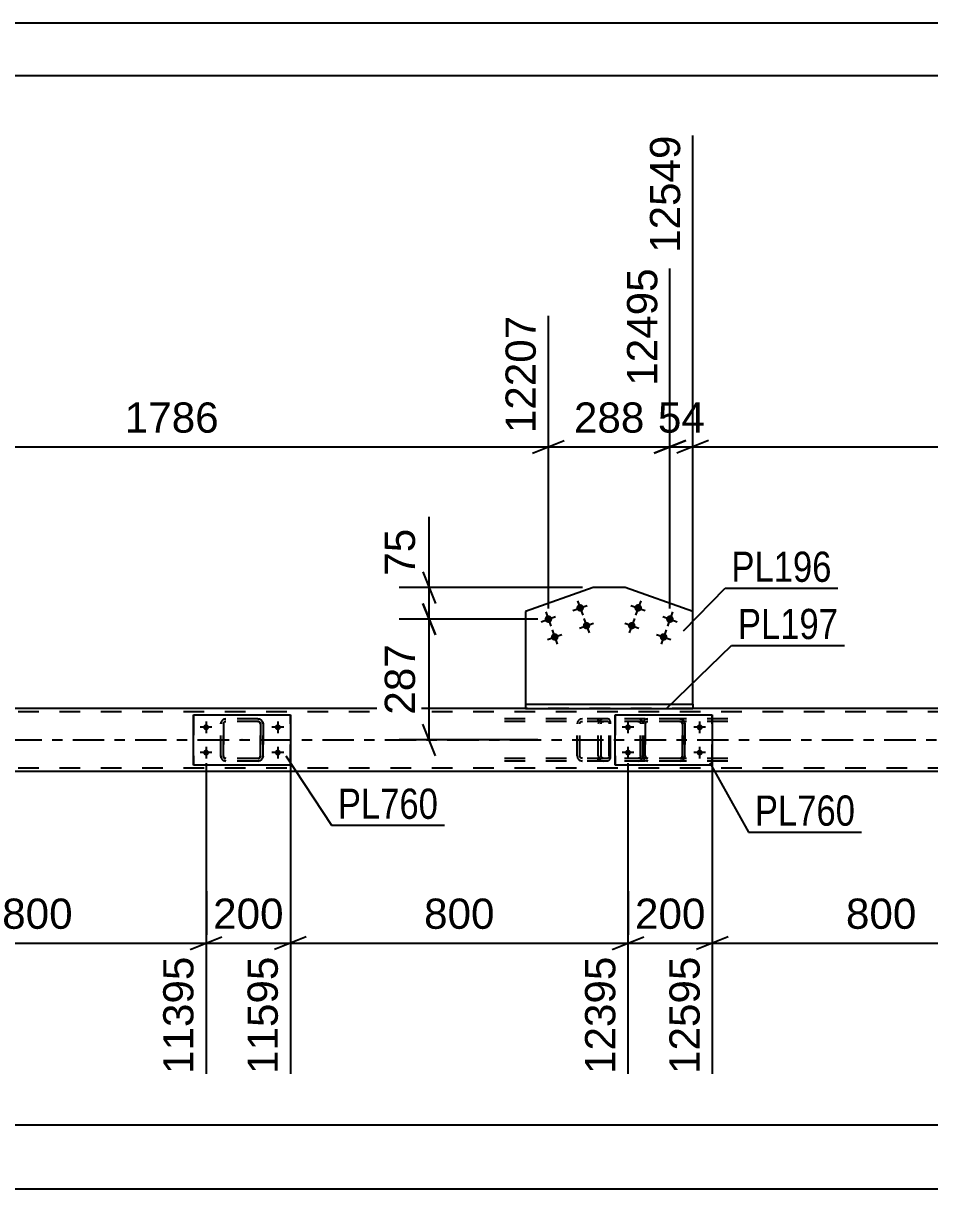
# Model space of a CAD drawing. Header units: millimetres. Extents: x -55 to 786, y -403 to 191.
# Drawn here: x 424.7 to 510.7, y 80.6 to 191.1 of the extents above; entities that cross this region are included whole.
import ezdxf

# ---------------------------------------------------------------- set-up
doc = ezdxf.new("R2010")
doc.units = ezdxf.units.MM
doc.linetypes.add('DXK_LINE_DOT2', pattern=[3.9198, 1.9599, -1.9599])
doc.linetypes.add('DXK_LINE_DOT3', pattern=[5.9187, 2.979, -0.9799, 0.9799, -0.9799])
doc.styles.add('Arial', font='ARIAL.TTF', dxfattribs={"height": 0.2})
doc.styles.add('Arial Narrow', font='ARIALN.TTF', dxfattribs={"height": 0.2})

# ---------------------------------------------------------------- blocks, each defined once
blk = doc.blocks.new('Unknown-203774531-1113')
at = {"color": 5, "linetype": 'Continuous'}
for p, q in [((785.92, 191.12), (-55.08, 191.12)), ((780.92, 186.12), (-50.08, 186.12))]:
    blk.add_line(p, q, dxfattribs=at)
blk = doc.blocks.new('Part-203774531-5410 - 5240')
at = {"color": 7, "linetype": 'DXK_LINE_DOT2'}
for p, q in [((479.78, 125.14), (479.58, 125.11)), ((491.55, 125.14), (479.78, 125.14)), ((483.21, 125.11), (483.01, 125.14)), ((479.3, 124.85), (479.26, 124.66)), ((479.26, 121.62), (479.26, 124.66)), ((479.52, 124.66), (479.54, 124.75)), ((479.52, 121.62), (479.52, 124.66)), ((479.54, 124.75), (479.59, 124.83)), ((479.59, 124.83), (479.68, 124.88)), ((479.68, 124.88), (479.78, 124.9)), ((491.55, 124.9), (479.78, 124.9)), ((483.01, 124.9), (483.11, 124.88)), ((483.11, 124.88), (483.19, 124.83)), ((483.19, 124.83), (483.25, 124.75)), ((483.25, 124.75), (483.27, 124.66)), ((483.27, 121.62), (483.27, 124.66)), ((483.52, 124.66), (483.48, 124.85)), ((483.52, 121.62), (483.52, 124.66)), ((479.26, 121.62), (479.3, 121.44)), ((479.54, 121.53), (479.52, 121.62)), ((483.27, 121.62), (483.25, 121.53)), ((483.48, 121.44), (483.52, 121.62)), ((479.59, 121.45), (479.54, 121.53)), ((479.58, 121.18), (479.78, 121.14)), ((479.68, 121.4), (479.59, 121.45)), ((479.78, 121.38), (479.68, 121.4)), ((491.55, 121.38), (479.78, 121.38)), ((491.55, 121.14), (479.78, 121.14)), ((483.11, 121.4), (483.01, 121.38)), ((483.01, 121.14), (483.21, 121.18)), ((483.19, 121.45), (483.11, 121.4)), ((483.25, 121.53), (483.19, 121.45))]:
    blk.add_line(p, q, dxfattribs=at)
for centre, start, end in [((479.76, 124.64), 110.7583, 155.68), ((483.03, 124.64), 24.32, 69.2417), ((479.76, 121.64), 204.32, 249.2417), ((483.03, 121.64), 290.7583, 335.68)]:
    blk.add_arc(centre, 0.496, start, end, dxfattribs=at)
blk = doc.blocks.new('Part-203774531-5298 - 5240')
at = {"color": 2, "linetype": 'Continuous'}
for p, q in [((472.36, 126.54), (472.36, 126.14)), ((472.36, 126.54), (488.22, 126.54)), ((472.36, 126.14), (488.22, 126.14)), ((488.22, 126.54), (488.22, 126.14))]:
    blk.add_line(p, q, dxfattribs=at)
blk = doc.blocks.new('Part-203774531-5303 - 5240')
at = {"color": 2, "linetype": 'Continuous'}
for p, q in [((478.77, 137.59), (472.36, 135.32)), ((481.81, 137.59), (478.77, 137.59)), ((488.22, 135.32), (481.81, 137.59)), ((472.36, 135.32), (472.36, 126.54)), ((488.22, 126.54), (488.22, 135.32))]:
    blk.add_line(p, q, dxfattribs=at)
at = {"color": 7, "linetype": 'DXK_LINE_DOT2'}
blk.add_line((472.36, 126.54), (488.22, 126.54), dxfattribs=at)
blk = doc.blocks.new('Bolt-203774531-5383 - 5240')
at = {"linetype": 'Continuous'}
for points in [[(441.79, 124.34), (441.8, 124.4), (441.82, 124.46), (441.85, 124.51), (441.89, 124.55), (441.93, 124.59), (441.99, 124.61), (442.05, 124.62), (442.1, 124.62), (442.16, 124.61), (442.21, 124.59), (442.26, 124.55), (442.3, 124.51), (442.33, 124.46), (442.35, 124.4), (442.35, 124.34), (442.35, 124.28), (442.33, 124.23), (442.3, 124.18), (442.26, 124.13), (442.21, 124.1), (442.16, 124.08), (442.1, 124.06), (442.05, 124.06), (441.99, 124.08), (441.93, 124.1), (441.89, 124.13), (441.85, 124.18), (441.82, 124.23), (441.8, 124.28)], [(448.59, 124.34), (448.6, 124.4), (448.62, 124.46), (448.65, 124.51), (448.69, 124.55), (448.73, 124.59), (448.79, 124.61), (448.85, 124.62), (448.9, 124.62), (448.96, 124.61), (449.01, 124.59), (449.06, 124.55), (449.1, 124.51), (449.13, 124.46), (449.15, 124.4), (449.15, 124.34), (449.15, 124.28), (449.13, 124.23), (449.1, 124.18), (449.06, 124.13), (449.01, 124.1), (448.96, 124.08), (448.9, 124.06), (448.85, 124.06), (448.79, 124.08), (448.73, 124.1), (448.69, 124.13), (448.65, 124.18), (448.62, 124.23), (448.6, 124.28)], [(441.79, 121.94), (441.8, 122), (441.82, 122.06), (441.85, 122.11), (441.89, 122.15), (441.93, 122.19), (441.99, 122.21), (442.05, 122.22), (442.1, 122.22), (442.16, 122.21), (442.21, 122.19), (442.26, 122.15), (442.3, 122.11), (442.33, 122.06), (442.35, 122), (442.35, 121.94), (442.35, 121.88), (442.33, 121.83), (442.3, 121.78), (442.26, 121.73), (442.21, 121.7), (442.16, 121.68), (442.1, 121.66), (442.05, 121.66), (441.99, 121.68), (441.93, 121.7), (441.89, 121.73), (441.85, 121.78), (441.82, 121.83), (441.8, 121.88)], [(448.59, 121.94), (448.6, 122), (448.62, 122.06), (448.65, 122.11), (448.69, 122.15), (448.73, 122.19), (448.79, 122.21), (448.85, 122.22), (448.9, 122.22), (448.96, 122.21), (449.01, 122.19), (449.06, 122.15), (449.1, 122.11), (449.13, 122.06), (449.15, 122), (449.15, 121.94), (449.15, 121.88), (449.13, 121.83), (449.1, 121.78), (449.06, 121.73), (449.01, 121.7), (448.96, 121.68), (448.9, 121.66), (448.85, 121.66), (448.79, 121.68), (448.73, 121.7), (448.69, 121.73), (448.65, 121.78), (448.62, 121.83), (448.6, 121.88)]]:
    blk.add_hatch(color=1, dxfattribs=at).paths.add_polyline_path(points)
at = {"color": 1, "linetype": 'Continuous'}
for p, q in [((442.63, 124.34), (441.51, 124.34)), ((442.07, 124.9), (442.07, 123.78)), ((449.43, 124.34), (448.31, 124.34)), ((448.87, 124.9), (448.87, 123.78)), ((442.63, 121.94), (441.51, 121.94)), ((442.07, 122.5), (442.07, 121.38)), ((449.43, 121.94), (448.31, 121.94)), ((448.87, 122.5), (448.87, 121.38))]:
    blk.add_line(p, q, dxfattribs=at)
blk = doc.blocks.new('Bolt-203774531-5402 - 5240')
at = {"linetype": 'Continuous'}
for points in [[(481.79, 124.34), (481.8, 124.4), (481.82, 124.46), (481.85, 124.51), (481.89, 124.55), (481.93, 124.59), (481.99, 124.61), (482.05, 124.62), (482.1, 124.62), (482.16, 124.61), (482.21, 124.59), (482.26, 124.55), (482.3, 124.51), (482.33, 124.46), (482.35, 124.4), (482.35, 124.34), (482.35, 124.28), (482.33, 124.23), (482.3, 124.18), (482.26, 124.13), (482.21, 124.1), (482.16, 124.08), (482.1, 124.06), (482.05, 124.06), (481.99, 124.08), (481.93, 124.1), (481.89, 124.13), (481.85, 124.18), (481.82, 124.23), (481.8, 124.28)], [(488.59, 124.34), (488.6, 124.4), (488.62, 124.46), (488.65, 124.51), (488.69, 124.55), (488.73, 124.59), (488.79, 124.61), (488.85, 124.62), (488.9, 124.62), (488.96, 124.61), (489.01, 124.59), (489.06, 124.55), (489.1, 124.51), (489.13, 124.46), (489.15, 124.4), (489.15, 124.34), (489.15, 124.28), (489.13, 124.23), (489.1, 124.18), (489.06, 124.13), (489.01, 124.1), (488.96, 124.08), (488.9, 124.06), (488.85, 124.06), (488.79, 124.08), (488.73, 124.1), (488.69, 124.13), (488.65, 124.18), (488.62, 124.23), (488.6, 124.28)], [(481.79, 121.94), (481.8, 122), (481.82, 122.06), (481.85, 122.11), (481.89, 122.15), (481.93, 122.19), (481.99, 122.21), (482.05, 122.22), (482.1, 122.22), (482.16, 122.21), (482.21, 122.19), (482.26, 122.15), (482.3, 122.11), (482.33, 122.06), (482.35, 122), (482.35, 121.94), (482.35, 121.88), (482.33, 121.83), (482.3, 121.78), (482.26, 121.73), (482.21, 121.7), (482.16, 121.68), (482.1, 121.66), (482.05, 121.66), (481.99, 121.68), (481.93, 121.7), (481.89, 121.73), (481.85, 121.78), (481.82, 121.83), (481.8, 121.88)], [(488.59, 121.94), (488.6, 122), (488.62, 122.06), (488.65, 122.11), (488.69, 122.15), (488.73, 122.19), (488.79, 122.21), (488.85, 122.22), (488.9, 122.22), (488.96, 122.21), (489.01, 122.19), (489.06, 122.15), (489.1, 122.11), (489.13, 122.06), (489.15, 122), (489.15, 121.94), (489.15, 121.88), (489.13, 121.83), (489.1, 121.78), (489.06, 121.73), (489.01, 121.7), (488.96, 121.68), (488.9, 121.66), (488.85, 121.66), (488.79, 121.68), (488.73, 121.7), (488.69, 121.73), (488.65, 121.78), (488.62, 121.83), (488.6, 121.88)]]:
    blk.add_hatch(color=1, dxfattribs=at).paths.add_polyline_path(points)
at = {"color": 1, "linetype": 'Continuous'}
for p, q in [((482.63, 124.34), (481.51, 124.34)), ((482.07, 124.9), (482.07, 123.78)), ((489.43, 124.34), (488.31, 124.34)), ((488.87, 124.9), (488.87, 123.78)), ((482.63, 121.94), (481.51, 121.94)), ((482.07, 122.5), (482.07, 121.38)), ((489.43, 121.94), (488.31, 121.94)), ((488.87, 122.5), (488.87, 121.38))]:
    blk.add_line(p, q, dxfattribs=at)
blk = doc.blocks.new('Part-203774531-5364 - 5240')
at = {"color": 2, "linetype": 'Continuous'}
for p, q in [((472.36, 126.14), (403.08, 126.14)), ((557.5, 126.14), (488.22, 126.14)), ((684.85, 120.14), (32.88, 120.14))]:
    blk.add_line(p, q, dxfattribs=at)
at = {"color": 7, "linetype": 'DXK_LINE_DOT2'}
for p, q in [((488.22, 126.14), (472.36, 126.14)), ((688.85, 125.82), (32.88, 125.82)), ((688.85, 120.46), (32.88, 120.46))]:
    blk.add_line(p, q, dxfattribs=at)
at = {"color": 7, "linetype": 'DXK_LINE_DOT3'}
blk.add_line((32.88, 123.14), (688.85, 123.14), dxfattribs=at)
blk = doc.blocks.new('Bolt-203774531-5401 - 5240')
at = {"linetype": 'Continuous'}
for points in [[(483.38, 135.55, -1), (482.7, 135.79, -1)], [(486.39, 134.48, -1), (485.71, 134.72, -1)], [(482.77, 133.86, -1), (482.1, 134.1, -1)], [(485.79, 132.79, -1), (485.11, 133.03, -1)]]:
    blk.add_hatch(color=1, dxfattribs=at).paths.add_polyline_path(points)
at = {"color": 1, "linetype": 'Continuous'}
for p, q in [((483.28, 136.35), (482.8, 134.99)), ((482.36, 135.91), (483.71, 135.43)), ((486.29, 135.28), (485.81, 133.92)), ((481.76, 134.22), (483.11, 133.74)), ((482.68, 134.65), (482.19, 133.3)), ((485.37, 134.84), (486.73, 134.36)), ((484.77, 133.15), (486.13, 132.67)), ((485.69, 133.58), (485.21, 132.23))]:
    blk.add_line(p, q, dxfattribs=at)
blk = doc.blocks.new('Bolt-203774531-5403 - 5240')
at = {"linetype": 'Continuous'}
for points in [[(477.88, 135.79, -1), (477.2, 135.55, -1)], [(474.87, 134.72, -1), (474.19, 134.48, -1)], [(478.48, 134.1, -1), (477.81, 133.86, -1)], [(475.47, 133.03, -1), (474.79, 132.79, -1)]]:
    blk.add_hatch(color=1, dxfattribs=at).paths.add_polyline_path(points)
at = {"color": 1, "linetype": 'Continuous'}
for p, q in [((477.3, 136.35), (477.78, 134.99)), ((474.29, 135.28), (474.77, 133.92)), ((476.86, 135.43), (478.22, 135.91)), ((473.85, 134.36), (475.21, 134.84)), ((477.47, 133.74), (478.82, 134.22)), ((477.9, 134.65), (478.39, 133.3)), ((474.45, 132.67), (475.81, 133.15)), ((474.89, 133.58), (475.37, 132.23))]:
    blk.add_line(p, q, dxfattribs=at)
blk = doc.blocks.new('Part-203774531-5424 - 5240')
at = {"color": 2, "linetype": 'Continuous'}
for p, q in [((480.87, 120.74), (480.87, 125.54)), ((480.87, 125.54), (480.87, 125.54)), ((480.87, 125.54), (490.07, 125.54)), ((490.07, 125.54), (490.07, 120.74)), ((480.87, 120.74), (480.87, 120.74)), ((490.07, 120.74), (480.87, 120.74))]:
    blk.add_line(p, q, dxfattribs=at)
at = {"color": 7, "linetype": 'DXK_LINE_DOT2'}
for p, q in [((480.87, 125.54), (480.87, 120.74)), ((480.87, 125.54), (480.87, 125.54)), ((490.07, 120.74), (490.07, 125.54)), ((480.87, 120.74), (480.87, 120.74))]:
    blk.add_line(p, q, dxfattribs=at)
blk = doc.blocks.new('Part-203774531-5503 - 5240')
at = {"color": 7, "linetype": 'DXK_LINE_DOT2'}
for p, q in [((443.77, 125.11), (443.95, 125.14)), ((443.95, 125.14), (443.77, 125.11)), ((443.77, 125.11), (443.77, 125.11)), ((446.99, 125.14), (443.95, 125.14)), ((446.99, 125.14), (447.17, 125.11)), ((447.18, 125.11), (446.99, 125.14)), ((443.47, 124.66), (443.51, 124.85)), ((443.51, 124.85), (443.47, 124.66)), ((443.47, 121.62), (443.47, 124.66)), ((443.47, 124.66), (443.47, 124.66)), ((443.47, 121.62), (443.47, 124.66)), ((443.71, 124.66), (443.73, 124.75)), ((443.73, 124.75), (443.71, 124.66)), ((443.71, 121.62), (443.71, 124.66)), ((443.71, 124.66), (443.71, 124.66)), ((443.71, 124.66), (443.71, 121.62)), ((443.73, 124.75), (443.78, 124.83)), ((443.78, 124.83), (443.73, 124.75)), ((443.78, 124.83), (443.86, 124.88)), ((443.86, 124.88), (443.78, 124.83)), ((443.86, 124.88), (443.95, 124.9)), ((443.95, 124.9), (443.86, 124.88)), ((446.99, 124.9), (443.95, 124.9)), ((446.99, 124.9), (447.09, 124.88)), ((447.08, 124.88), (446.99, 124.9)), ((447.08, 124.88), (447.09, 124.88)), ((447.16, 124.83), (447.08, 124.88)), ((447.09, 124.88), (447.16, 124.83)), ((447.16, 124.83), (447.22, 124.75)), ((447.21, 124.75), (447.16, 124.83)), ((447.23, 124.66), (447.21, 124.75)), ((447.22, 124.75), (447.23, 124.66)), ((447.23, 121.62), (447.23, 124.66)), ((447.23, 124.66), (447.23, 124.66)), ((447.23, 124.66), (447.23, 121.62)), ((447.43, 124.85), (447.47, 124.66)), ((447.47, 124.66), (447.44, 124.85)), ((447.47, 121.62), (447.47, 124.66)), ((447.47, 124.66), (447.47, 124.66)), ((447.47, 124.66), (447.47, 121.62)), ((443.47, 121.62), (443.47, 121.62)), ((443.51, 121.44), (443.47, 121.62)), ((443.47, 121.62), (443.51, 121.44)), ((443.71, 121.62), (443.71, 121.62)), ((443.73, 121.53), (443.71, 121.62)), ((443.71, 121.62), (443.73, 121.53)), ((447.21, 121.53), (447.23, 121.62)), ((447.23, 121.62), (447.22, 121.53)), ((447.23, 121.62), (447.23, 121.62)), ((447.47, 121.62), (447.43, 121.44)), ((447.44, 121.44), (447.47, 121.62)), ((447.47, 121.62), (447.47, 121.62)), ((443.78, 121.45), (443.73, 121.53)), ((443.73, 121.53), (443.78, 121.45)), ((443.77, 121.18), (443.77, 121.18)), ((443.95, 121.14), (443.77, 121.18)), ((443.77, 121.18), (443.95, 121.14)), ((443.86, 121.4), (443.78, 121.45)), ((443.78, 121.45), (443.86, 121.4)), ((443.95, 121.38), (443.86, 121.4)), ((443.86, 121.4), (443.95, 121.38)), ((446.99, 121.38), (443.95, 121.38)), ((446.99, 121.14), (443.95, 121.14)), ((447.09, 121.4), (446.99, 121.38)), ((446.99, 121.38), (447.08, 121.4)), ((447.17, 121.18), (446.99, 121.14)), ((446.99, 121.14), (447.18, 121.18)), ((447.08, 121.4), (447.16, 121.45)), ((447.08, 121.4), (447.09, 121.4)), ((447.16, 121.45), (447.09, 121.4)), ((447.22, 121.53), (447.16, 121.45)), ((447.16, 121.45), (447.21, 121.53))]:
    blk.add_line(p, q, dxfattribs=at)
at = {"color": 7, "linetype": 'DXK_LINE_DOT3'}
blk.add_line((445.48, 123.14), (445.47, 123.14), dxfattribs=at)
at = {"color": 7, "linetype": 'DXK_LINE_DOT2'}
for centre, start, end in [((443.95, 124.66), 112.5, 157.5), ((443.95, 124.66), 112.5, 157.5), ((446.99, 124.66), 22.5, 67.5), ((446.99, 124.66), 22.5, 67.5), ((443.95, 121.62), 202.5, 247.5), ((443.95, 121.62), 202.5, 247.5), ((446.99, 121.62), 292.5, 337.5), ((446.99, 121.62), 292.5, 337.5)]:
    blk.add_arc(centre, 0.48, start, end, dxfattribs=at)
blk = doc.blocks.new('Part-203774531-5522 - 5240')
at = {"color": 7, "linetype": 'DXK_LINE_DOT2'}
for p, q in [((480.16, 125.14), (470.31, 125.14)), ((477.75, 125.14), (477.56, 125.11)), ((479.26, 124.9), (479.26, 125.14)), ((480.27, 125.11), (480.16, 125.14)), ((480.35, 125), (480.27, 125.11)), ((480.41, 124.85), (480.35, 125)), ((480.16, 124.9), (470.31, 124.9)), ((477.29, 124.85), (477.25, 124.66)), ((477.25, 121.62), (477.25, 124.66)), ((477.5, 124.66), (477.52, 124.75)), ((477.5, 121.62), (477.5, 124.66)), ((477.52, 124.75), (477.58, 124.83)), ((477.58, 124.83), (477.66, 124.88)), ((477.66, 124.88), (477.75, 124.9)), ((480.16, 124.9), (480.21, 124.88)), ((480.21, 124.88), (480.26, 124.83)), ((480.26, 124.83), (480.29, 124.75)), ((480.29, 124.75), (480.3, 124.66)), ((480.3, 121.62), (480.3, 124.66)), ((480.43, 124.66), (480.41, 124.85)), ((480.43, 121.62), (480.43, 124.66)), ((477.25, 121.62), (477.29, 121.44)), ((477.52, 121.53), (477.5, 121.62)), ((480.3, 121.62), (480.29, 121.53)), ((480.41, 121.44), (480.43, 121.62)), ((480.16, 121.38), (470.31, 121.38)), ((480.16, 121.14), (470.31, 121.14)), ((477.58, 121.45), (477.52, 121.53)), ((477.56, 121.18), (477.75, 121.14)), ((477.66, 121.4), (477.58, 121.45)), ((477.75, 121.38), (477.66, 121.4)), ((479.26, 121.14), (479.26, 121.38)), ((480.21, 121.4), (480.16, 121.38)), ((480.16, 121.14), (480.27, 121.18)), ((480.26, 121.45), (480.21, 121.4)), ((480.29, 121.53), (480.26, 121.45)), ((480.27, 121.18), (480.35, 121.28)), ((480.35, 121.28), (480.41, 121.44))]:
    blk.add_line(p, q, dxfattribs=at)
for centre, start, end in [((477.74, 124.65), 111.1513, 156.1049), ((477.74, 121.64), 203.8951, 248.8487)]:
    blk.add_arc(centre, 0.492, start, end, dxfattribs=at)
blk = doc.blocks.new('Part-203774531-5572 - 5240')
at = {"color": 7, "linetype": 'DXK_LINE_DOT2'}
for p, q in [((483.77, 125.11), (483.95, 125.14)), ((483.95, 125.14), (483.77, 125.11)), ((483.77, 125.11), (483.77, 125.11)), ((486.99, 125.14), (483.95, 125.14)), ((486.99, 125.14), (487.17, 125.11)), ((487.18, 125.11), (486.99, 125.14)), ((483.47, 124.66), (483.51, 124.85)), ((483.51, 124.85), (483.47, 124.66)), ((483.47, 121.62), (483.47, 124.66)), ((483.47, 124.66), (483.47, 124.66)), ((483.47, 121.62), (483.47, 124.66)), ((483.71, 124.66), (483.73, 124.75)), ((483.73, 124.75), (483.71, 124.66)), ((483.71, 121.62), (483.71, 124.66)), ((483.71, 124.66), (483.71, 124.66)), ((483.71, 124.66), (483.71, 121.62)), ((483.73, 124.75), (483.78, 124.83)), ((483.78, 124.83), (483.73, 124.75)), ((483.78, 124.83), (483.86, 124.88)), ((483.86, 124.88), (483.78, 124.83)), ((483.86, 124.88), (483.95, 124.9)), ((483.95, 124.9), (483.86, 124.88)), ((486.99, 124.9), (483.95, 124.9)), ((486.99, 124.9), (487.09, 124.88)), ((487.08, 124.88), (486.99, 124.9)), ((487.08, 124.88), (487.09, 124.88)), ((487.16, 124.83), (487.08, 124.88)), ((487.09, 124.88), (487.16, 124.83)), ((487.16, 124.83), (487.22, 124.75)), ((487.21, 124.75), (487.16, 124.83)), ((487.23, 124.66), (487.21, 124.75)), ((487.22, 124.75), (487.23, 124.66)), ((487.23, 121.62), (487.23, 124.66)), ((487.23, 124.66), (487.23, 124.66)), ((487.23, 124.66), (487.23, 121.62)), ((487.43, 124.85), (487.47, 124.66)), ((487.47, 124.66), (487.44, 124.85)), ((487.47, 121.62), (487.47, 124.66)), ((487.47, 124.66), (487.47, 124.66)), ((487.47, 124.66), (487.47, 121.62)), ((483.47, 121.62), (483.47, 121.62)), ((483.51, 121.44), (483.47, 121.62)), ((483.47, 121.62), (483.51, 121.44)), ((483.71, 121.62), (483.71, 121.62)), ((483.73, 121.53), (483.71, 121.62)), ((483.71, 121.62), (483.73, 121.53)), ((487.21, 121.53), (487.23, 121.62)), ((487.23, 121.62), (487.22, 121.53)), ((487.23, 121.62), (487.23, 121.62)), ((487.47, 121.62), (487.43, 121.44)), ((487.44, 121.44), (487.47, 121.62)), ((487.47, 121.62), (487.47, 121.62)), ((483.78, 121.45), (483.73, 121.53)), ((483.73, 121.53), (483.78, 121.45)), ((483.77, 121.18), (483.77, 121.18)), ((483.95, 121.14), (483.77, 121.18)), ((483.77, 121.18), (483.95, 121.14)), ((483.86, 121.4), (483.78, 121.45)), ((483.78, 121.45), (483.86, 121.4)), ((483.95, 121.38), (483.86, 121.4)), ((483.86, 121.4), (483.95, 121.38)), ((486.99, 121.38), (483.95, 121.38)), ((486.99, 121.14), (483.95, 121.14)), ((487.09, 121.4), (486.99, 121.38)), ((486.99, 121.38), (487.08, 121.4)), ((487.17, 121.18), (486.99, 121.14)), ((486.99, 121.14), (487.18, 121.18)), ((487.08, 121.4), (487.16, 121.45)), ((487.08, 121.4), (487.09, 121.4)), ((487.16, 121.45), (487.09, 121.4)), ((487.22, 121.53), (487.16, 121.45)), ((487.16, 121.45), (487.21, 121.53))]:
    blk.add_line(p, q, dxfattribs=at)
at = {"color": 7, "linetype": 'DXK_LINE_DOT3'}
blk.add_line((485.48, 123.14), (485.47, 123.14), dxfattribs=at)
at = {"color": 7, "linetype": 'DXK_LINE_DOT2'}
for centre, start, end in [((483.95, 124.66), 112.5, 157.5), ((483.95, 124.66), 112.5, 157.5), ((486.99, 124.66), 22.5, 67.5), ((486.99, 124.66), 22.5, 67.5), ((483.95, 121.62), 202.5, 247.5), ((483.95, 121.62), 202.5, 247.5), ((486.99, 121.62), 292.5, 337.5), ((486.99, 121.62), 292.5, 337.5)]:
    blk.add_arc(centre, 0.48, start, end, dxfattribs=at)
blk = doc.blocks.new('Part-203774531-5577 - 5240')
at = {"color": 2, "linetype": 'Continuous'}
for p, q in [((440.87, 120.74), (440.87, 125.54)), ((440.87, 125.54), (440.87, 125.54)), ((440.87, 125.54), (450.07, 125.54)), ((450.07, 125.54), (450.07, 120.74)), ((440.87, 120.74), (440.87, 120.74)), ((450.07, 120.74), (440.87, 120.74))]:
    blk.add_line(p, q, dxfattribs=at)
at = {"color": 7, "linetype": 'DXK_LINE_DOT2'}
for p, q in [((440.87, 125.54), (440.87, 120.74)), ((440.87, 125.54), (440.87, 125.54)), ((450.07, 120.74), (450.07, 125.54)), ((440.87, 120.74), (440.87, 120.74))]:
    blk.add_line(p, q, dxfattribs=at)
blk = doc.blocks.new('StraightDimension-203774531-27888 - 5240')
at = {"color": 7, "linetype": 'Continuous'}
for p, q in [((488.22, 128.51), (488.22, 180.46)), ((486.05, 135.6), (486.05, 167.86)), ((484.55, 150.34), (487.55, 151.54)), ((489.72, 151.54), (486.72, 150.34)), ((486.05, 150.94), (488.22, 150.94))]:
    blk.add_line(p, q, dxfattribs=at)
at = {"color": 0, "linetype": 'Continuous'}
blk.add_wipeout([(487.62, 181.06), (483.42, 181.06), (483.42, 168.74), (487.62, 168.74)], dxfattribs=at)
at = {"color": 3, "linetype": 'Continuous', "style": 'Arial'}
blk.add_text('12549', height=2.865, rotation=90.0002, dxfattribs=at).set_placement((487.02, 169.34))
at = {"color": 0}
blk.add_wipeout([(489.96, 151.69), (489.96, 155.89), (484.31, 155.89), (484.31, 151.69)], dxfattribs=at)
at = {"color": 3, "style": 'Arial'}
blk.add_text('54', height=2.865, dxfattribs=at).set_placement((484.91, 152.29))
blk = doc.blocks.new('StraightDimension-203774531-6289 - 5240')
at = {"color": 7, "linetype": 'Continuous'}
blk.add_line((0.16, 80.58), (689.65, 80.58), dxfattribs=at)
blk = doc.blocks.new('StraightDimension-203774531-31927 - 5240')
at = {"color": 7, "linetype": 'Continuous'}
for p, q in [((482.07, 120.94), (482.07, 91.46)), ((490.07, 121.27), (490.07, 91.46)), ((480.57, 103.28), (483.57, 104.48)), ((491.57, 104.48), (488.57, 103.28)), ((482.07, 103.88), (490.07, 103.88))]:
    blk.add_line(p, q, dxfattribs=at)
at = {"color": 0}
blk.add_wipeout([(490.01, 104.63), (490.01, 108.83), (482.14, 108.83), (482.14, 104.63)], dxfattribs=at)
at = {"color": 0, "linetype": 'Continuous'}
blk.add_wipeout([(489.47, 103.18), (485.27, 103.18), (485.27, 90.86), (489.47, 90.86)], dxfattribs=at)
at = {"color": 3, "style": 'Arial'}
blk.add_text('200', height=2.865, dxfattribs=at).set_placement((482.74, 105.23))
at = {"color": 3, "linetype": 'Continuous', "style": 'Arial'}
blk.add_text('12595', height=2.865, rotation=90.0002, dxfattribs=at).set_placement((488.87, 91.46))
blk = doc.blocks.new('StraightDimension-203774531-28237 - 5240')
at = {"color": 7, "linetype": 'Continuous'}
for p, q in [((462.63, 136.1), (463.83, 133.1)), ((473.53, 134.6), (460.38, 134.6)), ((463.23, 123.14), (463.23, 134.6)), ((463.83, 121.64), (462.63, 124.64)), ((473.53, 123.14), (460.38, 123.14))]:
    blk.add_line(p, q, dxfattribs=at)
at = {"color": 0}
blk.add_wipeout([(462.48, 132.81), (458.28, 132.81), (458.28, 124.94), (462.48, 124.94)], dxfattribs=at)
at = {"color": 3, "style": 'Arial'}
blk.add_text('287', height=2.865, rotation=90.0002, dxfattribs=at).set_placement((461.88, 125.54))
blk = doc.blocks.new('StraightDimension-203774531-27890 - 5240')
at = {"color": 7, "linetype": 'Continuous'}
for p, q in [((403.08, 129.17), (403.08, 180.46)), ((474.53, 135.6), (474.53, 163.36)), ((404.58, 151.54), (401.58, 150.34)), ((473.03, 150.34), (476.03, 151.54)), ((403.08, 150.94), (474.53, 150.94))]:
    blk.add_line(p, q, dxfattribs=at)
at = {"color": 0}
blk.add_wipeout([(443.85, 151.69), (443.85, 155.89), (433.76, 155.89), (433.76, 151.69)], dxfattribs=at)
at = {"color": 3, "style": 'Arial'}
blk.add_text('1786', height=2.865, dxfattribs=at).set_placement((434.36, 152.29))
at = {"color": 0, "linetype": 'Continuous'}
blk.add_wipeout([(473.93, 163.96), (469.73, 163.96), (469.73, 151.64), (473.93, 151.64)], dxfattribs=at)
at = {"color": 3, "linetype": 'Continuous', "style": 'Arial'}
blk.add_text('12207', height=2.865, rotation=90.0002, dxfattribs=at).set_placement((473.33, 152.24))
blk = doc.blocks.new('StraightDimension-203774531-5749 - 5240')
at = {"color": 7, "linetype": 'Continuous'}
blk.add_line((0.96, 86.64), (688.85, 86.64), dxfattribs=at)
blk = doc.blocks.new('StraightDimension-203774531-27887 - 5240')
at = {"color": 7, "linetype": 'Continuous'}
for p, q in [((488.22, 128.51), (488.22, 180.46)), ((559.66, 135.6), (559.66, 163.36)), ((489.72, 151.54), (486.72, 150.34)), ((558.16, 150.34), (561.16, 151.54)), ((488.22, 150.94), (559.66, 150.94))]:
    blk.add_line(p, q, dxfattribs=at)
at = {"color": 0}
blk.add_wipeout([(528.99, 151.69), (528.99, 155.89), (518.89, 155.89), (518.89, 151.69)], dxfattribs=at)
at = {"color": 3, "style": 'Arial'}
blk.add_text('1786', height=2.865, dxfattribs=at).set_placement((519.49, 152.29))
at = {"color": 0, "linetype": 'Continuous'}
blk.add_wipeout([(559.06, 163.96), (554.86, 163.96), (554.86, 151.64), (559.06, 151.64)], dxfattribs=at)
at = {"color": 3, "linetype": 'Continuous', "style": 'Arial'}
blk.add_text('14335', height=2.865, rotation=90.0002, dxfattribs=at).set_placement((558.46, 152.24))
blk = doc.blocks.new('StraightDimension-203774531-27889 - 5240')
at = {"color": 7, "linetype": 'Continuous'}
for p, q in [((486.05, 135.6), (486.05, 167.86)), ((474.53, 135.6), (474.53, 163.36)), ((473.03, 150.34), (476.03, 151.54)), ((487.55, 151.54), (484.55, 150.34)), ((474.53, 150.94), (486.05, 150.94))]:
    blk.add_line(p, q, dxfattribs=at)
at = {"color": 0}
blk.add_wipeout([(484.23, 151.69), (484.23, 155.89), (476.35, 155.89), (476.35, 151.69)], dxfattribs=at)
at = {"color": 3, "style": 'Arial'}
blk.add_text('288', height=2.865, dxfattribs=at).set_placement((476.95, 152.29))
at = {"color": 0, "linetype": 'Continuous'}
blk.add_wipeout([(485.45, 168.46), (481.25, 168.46), (481.25, 156.14), (485.45, 156.14)], dxfattribs=at)
at = {"color": 3, "linetype": 'Continuous', "style": 'Arial'}
blk.add_text('12495', height=2.865, rotation=90.0002, dxfattribs=at).set_placement((484.85, 156.74))
blk = doc.blocks.new('StraightDimension-203774531-28236 - 5240')
at = {"color": 7, "linetype": 'Continuous'}
for p, q in [((463.23, 137.59), (463.23, 144.29)), ((463.23, 137.59), (463.23, 144.29)), ((462.63, 139.09), (463.83, 136.09)), ((477.77, 137.59), (460.38, 137.59)), ((463.23, 134.6), (463.23, 137.59)), ((463.83, 133.1), (462.63, 136.1)), ((473.53, 134.6), (460.38, 134.6))]:
    blk.add_line(p, q, dxfattribs=at)
at = {"color": 0}
blk.add_wipeout([(462.48, 143.77), (458.28, 143.77), (458.28, 138.12), (462.48, 138.12)], dxfattribs=at)
at = {"color": 3, "style": 'Arial'}
blk.add_text('75', height=2.865, rotation=90.0002, dxfattribs=at).set_placement((461.88, 138.72))
blk = doc.blocks.new('StraightDimension-203774531-31926 - 5240')
at = {"color": 7, "linetype": 'Continuous'}
for p, q in [((490.07, 121.27), (490.07, 91.46)), ((522.07, 120.94), (522.07, 91.46)), ((491.57, 104.48), (488.57, 103.28)), ((520.57, 103.28), (523.57, 104.48)), ((490.07, 103.88), (522.07, 103.88))]:
    blk.add_line(p, q, dxfattribs=at)
at = {"color": 0}
blk.add_wipeout([(510.01, 104.63), (510.01, 108.83), (502.14, 108.83), (502.14, 104.63)], dxfattribs=at)
at = {"color": 3, "style": 'Arial'}
blk.add_text('800', height=2.865, dxfattribs=at).set_placement((502.74, 105.23))
at = {"color": 0, "linetype": 'Continuous'}
blk.add_wipeout([(521.47, 103.18), (517.27, 103.18), (517.27, 90.86), (521.47, 90.86)], dxfattribs=at)
at = {"color": 3, "linetype": 'Continuous', "style": 'Arial'}
blk.add_text('13395', height=2.865, rotation=90.0002, dxfattribs=at).set_placement((520.87, 91.46))
blk = doc.blocks.new('StraightDimension-203774531-31928 - 5240')
at = {"color": 7, "linetype": 'Continuous'}
for p, q in [((450.07, 120.94), (450.07, 91.46)), ((482.07, 120.94), (482.07, 91.46)), ((451.57, 104.48), (448.57, 103.28)), ((480.57, 103.28), (483.57, 104.48)), ((450.07, 103.88), (482.07, 103.88))]:
    blk.add_line(p, q, dxfattribs=at)
at = {"color": 0}
blk.add_wipeout([(470.01, 104.63), (470.01, 108.83), (462.14, 108.83), (462.14, 104.63)], dxfattribs=at)
at = {"color": 3, "style": 'Arial'}
blk.add_text('800', height=2.865, dxfattribs=at).set_placement((462.74, 105.23))
at = {"color": 0, "linetype": 'Continuous'}
blk.add_wipeout([(481.47, 103.18), (477.27, 103.18), (477.27, 90.86), (481.47, 90.86)], dxfattribs=at)
at = {"color": 3, "linetype": 'Continuous', "style": 'Arial'}
blk.add_text('12395', height=2.865, rotation=90.0002, dxfattribs=at).set_placement((480.87, 91.46))
blk = doc.blocks.new('StraightDimension-203774531-31929 - 5240')
at = {"color": 7, "linetype": 'Continuous'}
for p, q in [((442.07, 120.94), (442.07, 91.46)), ((450.07, 120.94), (450.07, 91.46)), ((440.57, 103.28), (443.57, 104.48)), ((451.57, 104.48), (448.57, 103.28)), ((442.07, 103.88), (450.07, 103.88))]:
    blk.add_line(p, q, dxfattribs=at)
at = {"color": 0}
blk.add_wipeout([(450.01, 104.63), (450.01, 108.83), (442.14, 108.83), (442.14, 104.63)], dxfattribs=at)
at = {"color": 0, "linetype": 'Continuous'}
blk.add_wipeout([(449.47, 103.18), (445.27, 103.18), (445.27, 90.86), (449.47, 90.86)], dxfattribs=at)
at = {"color": 3, "style": 'Arial'}
blk.add_text('200', height=2.865, dxfattribs=at).set_placement((442.74, 105.23))
at = {"color": 3, "linetype": 'Continuous', "style": 'Arial'}
blk.add_text('11595', height=2.865, rotation=90.0002, dxfattribs=at).set_placement((448.87, 91.46))
blk = doc.blocks.new('StraightDimension-203774531-31930 - 5240')
at = {"color": 7, "linetype": 'Continuous'}
for p, q in [((410.08, 120.94), (410.08, 91.46)), ((442.07, 120.94), (442.07, 91.46)), ((411.58, 104.48), (408.58, 103.28)), ((440.57, 103.28), (443.57, 104.48)), ((410.08, 103.88), (442.07, 103.88))]:
    blk.add_line(p, q, dxfattribs=at)
at = {"color": 0}
blk.add_wipeout([(430.01, 104.63), (430.01, 108.83), (422.14, 108.83), (422.14, 104.63)], dxfattribs=at)
at = {"color": 3, "style": 'Arial'}
blk.add_text('800', height=2.865, dxfattribs=at).set_placement((422.74, 105.23))
at = {"color": 0, "linetype": 'Continuous'}
blk.add_wipeout([(441.47, 103.18), (437.27, 103.18), (437.27, 90.86), (441.47, 90.86)], dxfattribs=at)
at = {"color": 3, "linetype": 'Continuous', "style": 'Arial'}
blk.add_text('11395', height=2.865, rotation=90.0002, dxfattribs=at).set_placement((440.87, 91.46))
blk = doc.blocks.new('Mark-203774531-5573 - 5240')
at = {"color": 30, "linetype": 'Continuous'}
for p, q in [((449.62, 121.65), (453.97, 115.06)), ((453.97, 115.06), (464.68, 115.06))]:
    blk.add_line(p, q, dxfattribs=at)
at = {"color": 0}
blk.add_wipeout([(464.08, 115.66), (464.08, 118.66), (454.57, 118.66), (454.57, 115.66)], dxfattribs=at)
blk.add_wipeout([(464.08, 115.66), (464.08, 118.66), (454.57, 118.66), (454.57, 115.66)], dxfattribs=at)
at = {"color": 3, "style": 'Arial Narrow'}
blk.add_text('PL760', height=2.863, dxfattribs=at).set_placement((454.57, 115.66))
blk = doc.blocks.new('Mark-203774531-5294 - 5240')
at = {"color": 30, "linetype": 'Continuous'}
for p, q in [((485.72, 126.14), (491.9, 132.11)), ((491.9, 132.11), (502.61, 132.11))]:
    blk.add_line(p, q, dxfattribs=at)
at = {"color": 0}
blk.add_wipeout([(502.01, 132.71), (502.01, 135.71), (492.5, 135.71), (492.5, 132.71)], dxfattribs=at)
blk.add_wipeout([(502.01, 132.71), (502.01, 135.71), (492.5, 135.71), (492.5, 132.71)], dxfattribs=at)
at = {"color": 3, "style": 'Arial Narrow'}
blk.add_text('PL197', height=2.863, dxfattribs=at).set_placement((492.5, 132.71))
blk = doc.blocks.new('Mark-203774531-5299 - 5240')
at = {"color": 30, "linetype": 'Continuous'}
for p, q in [((487.35, 133.49), (491.28, 137.54)), ((491.28, 137.54), (501.98, 137.54))]:
    blk.add_line(p, q, dxfattribs=at)
at = {"color": 0}
blk.add_wipeout([(501.38, 138.14), (501.38, 141.14), (491.88, 141.14), (491.88, 138.14)], dxfattribs=at)
blk.add_wipeout([(501.38, 138.14), (501.38, 141.14), (491.88, 141.14), (491.88, 138.14)], dxfattribs=at)
at = {"color": 3, "style": 'Arial Narrow'}
blk.add_text('PL196', height=2.863, dxfattribs=at).set_placement((491.88, 138.14))
blk = doc.blocks.new('Mark-203774531-5420 - 5240')
at = {"color": 30, "linetype": 'Continuous'}
for p, q in [((489.84, 120.96), (493.51, 114.41)), ((493.51, 114.41), (504.22, 114.41))]:
    blk.add_line(p, q, dxfattribs=at)
at = {"color": 0}
blk.add_wipeout([(503.62, 115.01), (503.62, 118.01), (494.11, 118.01), (494.11, 115.01)], dxfattribs=at)
blk.add_wipeout([(503.62, 115.01), (503.62, 118.01), (494.11, 118.01), (494.11, 115.01)], dxfattribs=at)
at = {"color": 3, "style": 'Arial Narrow'}
blk.add_text('PL760', height=2.863, dxfattribs=at).set_placement((494.11, 115.01))

msp = doc.modelspace()

# ---------------------------------------------------------------- block references
for name in ['Unknown-203774531-1113', 'Part-203774531-5303 - 5240', 'Bolt-203774531-5403 - 5240', 'Bolt-203774531-5401 - 5240', 'Part-203774531-5364 - 5240', 'Part-203774531-5298 - 5240', 'Part-203774531-5577 - 5240', 'Part-203774531-5503 - 5240', 'Part-203774531-5522 - 5240', 'Part-203774531-5410 - 5240', 'Part-203774531-5424 - 5240', 'Part-203774531-5572 - 5240', 'Bolt-203774531-5383 - 5240', 'Bolt-203774531-5402 - 5240']:
    msp.add_blockref(name, (0, 0))

# ---------------------------------------------------------------- next in the draw order: block references
for name in ['StraightDimension-203774531-27888 - 5240', 'StraightDimension-203774531-28237 - 5240', 'StraightDimension-203774531-6289 - 5240']:
    msp.add_blockref(name, (0, 0))

# ---------------------------------------------------------------- next in the draw order: block references
for name in ['StraightDimension-203774531-27890 - 5240', 'StraightDimension-203774531-27887 - 5240', 'StraightDimension-203774531-31927 - 5240']:
    msp.add_blockref(name, (0, 0))

# ---------------------------------------------------------------- next in the draw order: block references
for name in ['StraightDimension-203774531-27889 - 5240', 'StraightDimension-203774531-5749 - 5240']:
    msp.add_blockref(name, (0, 0))

# ---------------------------------------------------------------- next in the draw order: block references
for name in ['StraightDimension-203774531-28236 - 5240', 'Mark-203774531-5294 - 5240', 'StraightDimension-203774531-31928 - 5240', 'StraightDimension-203774531-31926 - 5240']:
    msp.add_blockref(name, (0, 0))

# ---------------------------------------------------------------- next in the draw order: block references
for name in ['Mark-203774531-5299 - 5240', 'StraightDimension-203774531-31929 - 5240', 'Mark-203774531-5420 - 5240']:
    msp.add_blockref(name, (0, 0))

# ---------------------------------------------------------------- next in the draw order: block references
for name in ['Mark-203774531-5573 - 5240', 'StraightDimension-203774531-31930 - 5240']:
    msp.add_blockref(name, (0, 0))

doc.saveas('drawing.dxf')
